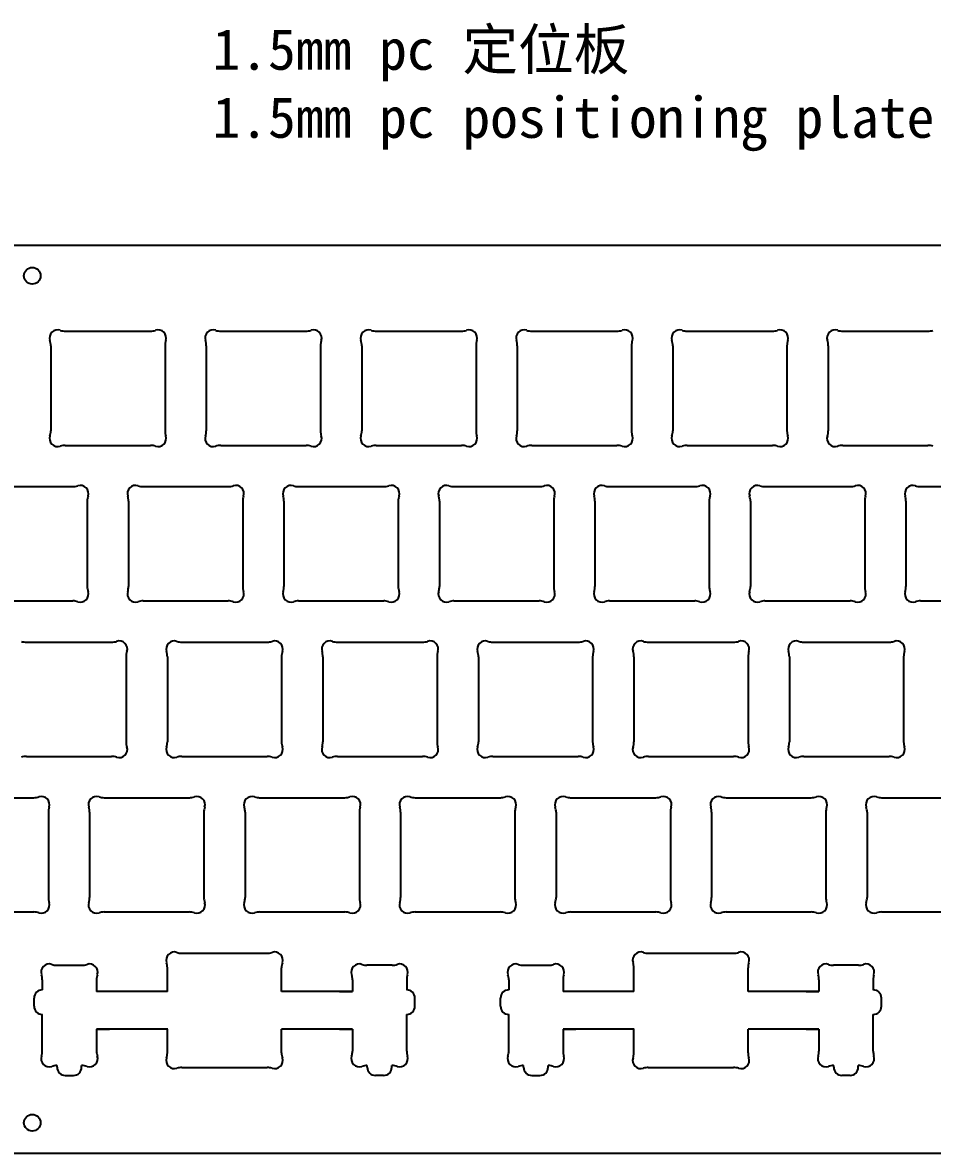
# Model space of a CAD drawing. Header units: millimetres. Extents: x 460 to 1812, y -353 to 416.
# Drawn here: x 981 to 1092.5, y -156.3 to -17.8 of the extents above; entities that cross this region are included whole.
import ezdxf

# ---------------------------------------------------------------- set-up
doc = ezdxf.new("R2010")
doc.units = ezdxf.units.MM
doc.header["$MEASUREMENT"] = 0
doc.styles.get("Standard").update_dxf_attribs({"font": 'txt.shx', "height": 13})

# ---------------------------------------------------------------- blocks, each defined once
blk = doc.blocks.new('A$Cea5d5d18')
at = {"linetype": 'Continuous'}
blk.add_circle((0, 0), 1.02, dxfattribs=at)

msp = doc.modelspace()

# ---------------------------------------------------------------- linework, layer by layer
at = {"color": 0}
for p, q in [((905.76, -45.06), (1220.08, -45.06)), ((998.77, -136.49), (990.1, -136.49)), ((991.67, -136.49), (990.15, -136.49)), ((1021.45, -136.49), (1012.77, -136.49)), ((1021.4, -136.49), (1019.87, -136.49)), ((1055.92, -136.49), (1047.25, -136.49)), ((1048.82, -136.49), (1047.3, -136.49)), ((1078.6, -136.49), (1069.92, -136.49)), ((1078.55, -136.49), (1077.02, -136.49)), ((990.15, -141.09), (991.67, -141.09)), ((998.82, -141.09), (990.15, -141.09)), ((1021.45, -141.09), (1012.77, -141.09)), ((1019.87, -141.09), (1021.4, -141.09)), ((1047.3, -141.09), (1048.82, -141.09)), ((1055.97, -141.09), (1047.3, -141.09)), ((1078.6, -141.09), (1069.92, -141.09)), ((1077.02, -141.09), (1078.55, -141.09)), ((1220.08, -156.31), (905.76, -156.31))]:
    msp.add_line(p, q, dxfattribs=at)
for p, q in [((986.27, -55.59), (996.71, -55.59)), ((986.27, -55.59), (996.71, -55.59)), ((1005.32, -55.59), (1015.76, -55.59)), ((1005.32, -55.59), (1015.76, -55.59)), ((1024.37, -55.59), (1034.81, -55.59)), ((1024.37, -55.59), (1034.81, -55.59)), ((1043.42, -55.59), (1053.86, -55.59)), ((1043.42, -55.59), (1053.86, -55.59)), ((1062.47, -55.59), (1072.91, -55.59)), ((1062.47, -55.59), (1072.91, -55.59)), ((1081.52, -55.59), (1091.96, -55.59)), ((1081.52, -55.59), (1091.96, -55.59)), ((984.49, -57.37), (984.49, -67.81)), ((984.49, -57.37), (984.49, -67.81)), ((998.49, -57.37), (998.49, -67.81)), ((998.49, -57.37), (998.49, -67.81)), ((1003.54, -57.37), (1003.54, -67.81)), ((1003.54, -57.37), (1003.54, -67.81)), ((1017.54, -57.37), (1017.54, -67.81)), ((1017.54, -57.37), (1017.54, -67.81)), ((1022.59, -57.37), (1022.59, -67.81)), ((1022.59, -57.37), (1022.59, -67.81)), ((1036.59, -57.37), (1036.59, -67.81)), ((1036.59, -57.37), (1036.59, -67.81)), ((1041.64, -57.37), (1041.64, -67.81)), ((1041.64, -57.37), (1041.64, -67.81)), ((1055.64, -57.37), (1055.64, -67.81)), ((1055.64, -57.37), (1055.64, -67.81)), ((1060.69, -57.37), (1060.69, -67.81)), ((1060.69, -57.37), (1060.69, -67.81)), ((1074.69, -57.37), (1074.69, -67.81)), ((1074.69, -57.37), (1074.69, -67.81)), ((1079.74, -57.37), (1079.74, -67.81)), ((1079.74, -57.37), (1079.74, -67.81)), ((986.27, -69.59), (996.71, -69.59)), ((986.27, -69.59), (996.71, -69.59)), ((1005.32, -69.59), (1015.76, -69.59)), ((1005.32, -69.59), (1015.76, -69.59)), ((1024.37, -69.59), (1034.81, -69.59)), ((1024.37, -69.59), (1034.81, -69.59)), ((1043.42, -69.59), (1053.86, -69.59)), ((1043.42, -69.59), (1053.86, -69.59)), ((1062.47, -69.59), (1072.91, -69.59)), ((1062.47, -69.59), (1072.91, -69.59)), ((1081.52, -69.59), (1091.96, -69.59)), ((1081.52, -69.59), (1091.96, -69.59)), ((976.74, -74.64), (987.18, -74.64)), ((976.74, -74.64), (987.18, -74.64)), ((995.79, -74.64), (1006.23, -74.64)), ((995.79, -74.64), (1006.23, -74.64)), ((1014.84, -74.64), (1025.28, -74.64)), ((1014.84, -74.64), (1025.28, -74.64)), ((1033.89, -74.64), (1044.33, -74.64)), ((1033.89, -74.64), (1044.33, -74.64)), ((1052.94, -74.64), (1063.38, -74.64)), ((1052.94, -74.64), (1063.38, -74.64)), ((1071.99, -74.64), (1082.44, -74.64)), ((1071.99, -74.64), (1082.44, -74.64)), ((1091.04, -74.64), (1101.49, -74.64)), ((1091.04, -74.64), (1101.49, -74.64)), ((988.96, -76.42), (988.96, -86.86)), ((988.96, -76.42), (988.96, -86.86)), ((994.01, -76.42), (994.01, -86.86)), ((994.01, -76.42), (994.01, -86.86)), ((1008.01, -76.42), (1008.01, -86.86)), ((1008.01, -76.42), (1008.01, -86.86)), ((1013.06, -76.42), (1013.06, -86.86)), ((1013.06, -76.42), (1013.06, -86.86)), ((1027.06, -76.42), (1027.06, -86.86)), ((1027.06, -76.42), (1027.06, -86.86)), ((1032.11, -76.42), (1032.11, -86.86)), ((1032.11, -76.42), (1032.11, -86.86)), ((1046.11, -76.42), (1046.11, -86.86)), ((1046.11, -76.42), (1046.11, -86.86)), ((1051.16, -76.42), (1051.16, -86.86)), ((1051.16, -76.42), (1051.16, -86.86)), ((1065.16, -76.42), (1065.16, -86.86)), ((1065.16, -76.42), (1065.16, -86.86)), ((1070.21, -76.42), (1070.21, -86.86)), ((1070.21, -76.42), (1070.21, -86.86)), ((1084.21, -76.42), (1084.21, -86.86)), ((1084.21, -76.42), (1084.21, -86.86)), ((1089.27, -76.42), (1089.27, -86.86)), ((1089.27, -76.42), (1089.27, -86.86)), ((976.74, -88.64), (987.18, -88.64)), ((976.74, -88.64), (987.18, -88.64)), ((995.79, -88.64), (1006.23, -88.64)), ((995.79, -88.64), (1006.23, -88.64)), ((1014.84, -88.64), (1025.28, -88.64)), ((1014.84, -88.64), (1025.28, -88.64)), ((1033.89, -88.64), (1044.33, -88.64)), ((1033.89, -88.64), (1044.33, -88.64)), ((1052.94, -88.64), (1063.38, -88.64)), ((1052.94, -88.64), (1063.38, -88.64)), ((1071.99, -88.64), (1082.44, -88.64)), ((1071.99, -88.64), (1082.44, -88.64)), ((1091.04, -88.64), (1101.49, -88.64)), ((1091.04, -88.64), (1101.49, -88.64)), ((981.5, -93.69), (991.94, -93.69)), ((981.5, -93.69), (991.94, -93.69)), ((1000.55, -93.69), (1010.99, -93.69)), ((1000.55, -93.69), (1010.99, -93.69)), ((1019.6, -93.69), (1030.05, -93.69)), ((1019.6, -93.69), (1030.05, -93.69)), ((1038.66, -93.69), (1049.1, -93.69)), ((1038.66, -93.69), (1049.1, -93.69)), ((1057.71, -93.69), (1068.15, -93.69)), ((1057.71, -93.69), (1068.15, -93.69)), ((1076.76, -93.69), (1087.2, -93.69)), ((1076.76, -93.69), (1087.2, -93.69)), ((993.72, -95.47), (993.72, -105.91)), ((993.72, -95.47), (993.72, -105.91)), ((998.77, -95.47), (998.77, -105.91)), ((998.77, -95.47), (998.77, -105.91)), ((1012.77, -95.47), (1012.77, -105.91)), ((1012.77, -95.47), (1012.77, -105.91)), ((1017.82, -95.47), (1017.82, -105.91)), ((1017.82, -95.47), (1017.82, -105.91)), ((1031.82, -95.47), (1031.82, -105.91)), ((1031.82, -95.47), (1031.82, -105.91)), ((1036.88, -95.47), (1036.88, -105.91)), ((1036.88, -95.47), (1036.88, -105.91)), ((1050.88, -95.47), (1050.88, -105.91)), ((1050.88, -95.47), (1050.88, -105.91)), ((1055.93, -95.47), (1055.93, -105.91)), ((1055.93, -95.47), (1055.93, -105.91)), ((1069.93, -95.47), (1069.93, -105.91)), ((1069.93, -95.47), (1069.93, -105.91)), ((1074.98, -95.47), (1074.98, -105.91)), ((1074.98, -95.47), (1074.98, -105.91)), ((1088.98, -95.47), (1088.98, -105.91)), ((1088.98, -95.47), (1088.98, -105.91)), ((981.5, -107.69), (991.94, -107.69)), ((981.5, -107.69), (991.94, -107.69)), ((1000.55, -107.69), (1010.99, -107.69)), ((1000.55, -107.69), (1010.99, -107.69)), ((1019.6, -107.69), (1030.05, -107.69)), ((1019.6, -107.69), (1030.05, -107.69)), ((1038.66, -107.69), (1049.1, -107.69)), ((1038.66, -107.69), (1049.1, -107.69)), ((1057.71, -107.69), (1068.15, -107.69)), ((1057.71, -107.69), (1068.15, -107.69)), ((1076.76, -107.69), (1087.2, -107.69)), ((1076.76, -107.69), (1087.2, -107.69)), ((971.98, -112.74), (982.42, -112.74)), ((971.98, -112.74), (982.42, -112.74)), ((991.03, -112.74), (1001.47, -112.74)), ((991.03, -112.74), (1001.47, -112.74)), ((1010.08, -112.74), (1020.52, -112.74)), ((1010.08, -112.74), (1020.52, -112.74)), ((1029.13, -112.74), (1039.57, -112.74)), ((1029.13, -112.74), (1039.57, -112.74)), ((1048.18, -112.74), (1058.62, -112.74)), ((1048.18, -112.74), (1058.62, -112.74)), ((1067.23, -112.74), (1077.67, -112.74)), ((1067.23, -112.74), (1077.67, -112.74)), ((1086.28, -112.74), (1096.72, -112.74)), ((1086.28, -112.74), (1096.72, -112.74)), ((984.2, -114.52), (984.2, -124.96)), ((984.2, -114.52), (984.2, -124.96)), ((989.25, -114.52), (989.25, -124.96)), ((989.25, -114.52), (989.25, -124.96)), ((1003.25, -114.52), (1003.25, -124.96)), ((1003.25, -114.52), (1003.25, -124.96)), ((1008.3, -114.52), (1008.3, -124.96)), ((1008.3, -114.52), (1008.3, -124.96)), ((1022.3, -114.52), (1022.3, -124.96)), ((1022.3, -114.52), (1022.3, -124.96)), ((1027.35, -114.52), (1027.35, -124.96)), ((1027.35, -114.52), (1027.35, -124.96)), ((1041.35, -114.52), (1041.35, -124.96)), ((1041.35, -114.52), (1041.35, -124.96)), ((1046.4, -114.52), (1046.4, -124.96)), ((1046.4, -114.52), (1046.4, -124.96)), ((1060.4, -114.52), (1060.4, -124.96)), ((1060.4, -114.52), (1060.4, -124.96)), ((1065.45, -114.52), (1065.45, -124.96)), ((1065.45, -114.52), (1065.45, -124.96)), ((1079.45, -114.52), (1079.45, -124.96)), ((1079.45, -114.52), (1079.45, -124.96)), ((1084.5, -114.52), (1084.5, -124.96)), ((1084.5, -114.52), (1084.5, -124.96)), ((971.98, -126.74), (982.42, -126.74)), ((971.98, -126.74), (982.42, -126.74)), ((991.03, -126.74), (1001.47, -126.74)), ((991.03, -126.74), (1001.47, -126.74)), ((1010.08, -126.74), (1020.52, -126.74)), ((1010.08, -126.74), (1020.52, -126.74)), ((1029.13, -126.74), (1039.57, -126.74)), ((1029.13, -126.74), (1039.57, -126.74)), ((1048.18, -126.74), (1058.62, -126.74)), ((1048.18, -126.74), (1058.62, -126.74)), ((1067.23, -126.74), (1077.67, -126.74)), ((1067.23, -126.74), (1077.67, -126.74)), ((1086.28, -126.74), (1096.72, -126.74)), ((1086.28, -126.74), (1096.72, -126.74)), ((1000.55, -131.79), (1010.99, -131.79)), ((1057.7, -131.79), (1068.14, -131.79)), ((985.23, -133.26), (988.32, -133.26)), ((998.77, -136.49), (998.77, -133.57)), ((1012.77, -136.49), (1012.77, -133.57)), ((1026.32, -133.26), (1023.23, -133.26)), ((1042.38, -133.26), (1045.47, -133.26)), ((1055.92, -136.49), (1055.92, -133.57)), ((1069.92, -136.49), (1069.92, -133.57)), ((1083.47, -133.26), (1080.38, -133.26)), ((983.45, -135.04), (983.45, -136.29)), ((990.1, -135.04), (990.1, -136.49)), ((1021.45, -135.04), (1021.45, -136.49)), ((1028.1, -135.04), (1028.1, -136.29)), ((1040.6, -135.04), (1040.6, -136.29)), ((1047.25, -135.04), (1047.25, -136.49)), ((1078.6, -135.04), (1078.6, -136.49)), ((1085.25, -135.04), (1085.25, -136.29)), ((991.67, -136.49), (990.1, -136.49)), ((1019.87, -136.49), (1021.45, -136.49)), ((1048.82, -136.49), (1047.25, -136.49)), ((1077.02, -136.49), (1078.6, -136.49)), ((982.45, -138.29), (982.45, -137.29)), ((1029.1, -138.29), (1029.1, -137.29)), ((1039.6, -138.29), (1039.6, -137.29)), ((1086.25, -138.29), (1086.25, -137.29)), ((983.45, -143.78), (983.45, -139.29)), ((1028.1, -143.78), (1028.1, -139.29)), ((1040.6, -143.78), (1040.6, -139.29)), ((1085.25, -143.78), (1085.25, -139.29)), ((991.67, -141.09), (990.1, -141.09)), ((990.1, -141.09), (990.1, -143.78)), ((998.77, -144.01), (998.77, -141.09)), ((1012.77, -144.01), (1012.77, -141.09)), ((1019.87, -141.09), (1021.45, -141.09)), ((1021.45, -141.09), (1021.45, -143.78)), ((1048.82, -141.09), (1047.25, -141.09)), ((1047.25, -141.09), (1047.25, -143.78)), ((1055.92, -144.01), (1055.92, -141.09)), ((1069.92, -144.01), (1069.92, -141.09)), ((1077.02, -141.09), (1078.6, -141.09)), ((1078.6, -141.09), (1078.6, -143.78)), ((985.23, -145.56), (985.27, -145.56)), ((985.27, -145.76), (985.27, -145.56)), ((986.27, -146.76), (987.27, -146.76)), ((988.27, -145.76), (988.27, -145.56)), ((988.32, -145.56), (988.27, -145.56)), ((1000.55, -145.79), (1010.99, -145.79)), ((1023.23, -145.56), (1023.27, -145.56)), ((1023.27, -145.76), (1023.27, -145.56)), ((1025.27, -146.76), (1024.27, -146.76)), ((1026.27, -145.76), (1026.27, -145.56)), ((1026.32, -145.56), (1026.27, -145.56)), ((1042.38, -145.56), (1042.42, -145.56)), ((1042.42, -145.76), (1042.42, -145.56)), ((1043.42, -146.76), (1044.42, -146.76)), ((1045.42, -145.76), (1045.42, -145.56)), ((1045.47, -145.56), (1045.42, -145.56)), ((1057.7, -145.79), (1068.14, -145.79)), ((1080.38, -145.56), (1080.42, -145.56)), ((1080.42, -145.76), (1080.42, -145.56)), ((1082.42, -146.76), (1081.42, -146.76)), ((1083.42, -145.76), (1083.42, -145.56)), ((1083.47, -145.56), (1083.42, -145.56))]:
    msp.add_line(p, q)
for centre, radius, start, end in [((985.34, -56.44), 1, 72.0237, 197.9763), ((985.34, -56.44), 1, 72.0237, 197.9763), ((982.49, -57.37), 2, 0, 17.9763), ((982.49, -57.37), 2, 0, 17.9763), ((986.27, -53.59), 2, 252.0237, 270), ((986.27, -53.59), 2, 252.0237, 270), ((996.71, -53.59), 2, 270, 287.9763), ((996.71, -53.59), 2, 270, 287.9763), ((997.63, -56.44), 1, 342.0237, 107.9763), ((997.63, -56.44), 1, 342.0237, 107.9763), ((1000.49, -57.37), 2, 162.0237, 180), ((1000.49, -57.37), 2, 162.0237, 180), ((1004.39, -56.44), 1, 72.0237, 197.9763), ((1004.39, -56.44), 1, 72.0237, 197.9763), ((1001.54, -57.37), 2, 0, 17.9763), ((1001.54, -57.37), 2, 0, 17.9763), ((1005.32, -53.59), 2, 252.0237, 270), ((1005.32, -53.59), 2, 252.0237, 270), ((1015.76, -53.59), 2, 270, 287.9763), ((1015.76, -53.59), 2, 270, 287.9763), ((1016.68, -56.44), 1, 342.0237, 107.9763), ((1016.68, -56.44), 1, 342.0237, 107.9763), ((1019.54, -57.37), 2, 162.0237, 180), ((1019.54, -57.37), 2, 162.0237, 180), ((1023.44, -56.44), 1, 72.0237, 197.9763), ((1023.44, -56.44), 1, 72.0237, 197.9763), ((1020.59, -57.37), 2, 0, 17.9763), ((1020.59, -57.37), 2, 0, 17.9763), ((1024.37, -53.59), 2, 252.0237, 270), ((1024.37, -53.59), 2, 252.0237, 270), ((1034.81, -53.59), 2, 270, 287.9763), ((1034.81, -53.59), 2, 270, 287.9763), ((1035.73, -56.44), 1, 342.0237, 107.9763), ((1035.73, -56.44), 1, 342.0237, 107.9763), ((1038.59, -57.37), 2, 162.0237, 180), ((1038.59, -57.37), 2, 162.0237, 180), ((1042.49, -56.44), 1, 72.0237, 197.9763), ((1042.49, -56.44), 1, 72.0237, 197.9763), ((1039.64, -57.37), 2, 0, 17.9763), ((1039.64, -57.37), 2, 0, 17.9763), ((1043.42, -53.59), 2, 252.0237, 270), ((1043.42, -53.59), 2, 252.0237, 270), ((1053.86, -53.59), 2, 270, 287.9763), ((1053.86, -53.59), 2, 270, 287.9763), ((1054.79, -56.44), 1, 342.0237, 107.9763), ((1054.79, -56.44), 1, 342.0237, 107.9763), ((1057.64, -57.37), 2, 162.0237, 180), ((1057.64, -57.37), 2, 162.0237, 180), ((1061.54, -56.44), 1, 72.0237, 197.9763), ((1061.54, -56.44), 1, 72.0237, 197.9763), ((1058.69, -57.37), 2, 0, 17.9763), ((1058.69, -57.37), 2, 0, 17.9763), ((1062.47, -53.59), 2, 252.0237, 270), ((1062.47, -53.59), 2, 252.0237, 270), ((1072.91, -53.59), 2, 270, 287.9763), ((1072.91, -53.59), 2, 270, 287.9763), ((1073.84, -56.44), 1, 342.0237, 107.9763), ((1073.84, -56.44), 1, 342.0237, 107.9763), ((1076.69, -57.37), 2, 162.0237, 180), ((1076.69, -57.37), 2, 162.0237, 180), ((1080.59, -56.44), 1, 72.0237, 197.9763), ((1080.59, -56.44), 1, 72.0237, 197.9763), ((1077.74, -57.37), 2, 0, 17.9763), ((1077.74, -57.37), 2, 0, 17.9763), ((1081.52, -53.59), 2, 252.0237, 270), ((1081.52, -53.59), 2, 252.0237, 270), ((1091.96, -53.59), 2, 270, 287.9763), ((1091.96, -53.59), 2, 270, 287.9763), ((982.49, -67.81), 2, 342.0237, 0), ((982.49, -67.81), 2, 342.0237, 0), ((1000.49, -67.81), 2, 180, 197.9763), ((1000.49, -67.81), 2, 180, 197.9763), ((1001.54, -67.81), 2, 342.0237, 0), ((1001.54, -67.81), 2, 342.0237, 0), ((1019.54, -67.81), 2, 180, 197.9763), ((1019.54, -67.81), 2, 180, 197.9763), ((1020.59, -67.81), 2, 342.0237, 0), ((1020.59, -67.81), 2, 342.0237, 0), ((1038.59, -67.81), 2, 180, 197.9763), ((1038.59, -67.81), 2, 180, 197.9763), ((1039.64, -67.81), 2, 342.0237, 0), ((1039.64, -67.81), 2, 342.0237, 0), ((1057.64, -67.81), 2, 180, 197.9763), ((1057.64, -67.81), 2, 180, 197.9763), ((1058.69, -67.81), 2, 342.0237, 0), ((1058.69, -67.81), 2, 342.0237, 0), ((1076.69, -67.81), 2, 180, 197.9763), ((1076.69, -67.81), 2, 180, 197.9763), ((1077.74, -67.81), 2, 342.0237, 0), ((1077.74, -67.81), 2, 342.0237, 0), ((985.34, -68.73), 1, 162.0237, 287.9763), ((985.34, -68.73), 1, 162.0237, 287.9763), ((997.63, -68.73), 1, 252.0237, 17.9763), ((997.63, -68.73), 1, 252.0237, 17.9763), ((1004.39, -68.73), 1, 162.0237, 287.9763), ((1004.39, -68.73), 1, 162.0237, 287.9763), ((1016.68, -68.73), 1, 252.0237, 17.9763), ((1016.68, -68.73), 1, 252.0237, 17.9763), ((1023.44, -68.73), 1, 162.0237, 287.9763), ((1023.44, -68.73), 1, 162.0237, 287.9763), ((1035.73, -68.73), 1, 252.0237, 17.9763), ((1035.73, -68.73), 1, 252.0237, 17.9763), ((1042.49, -68.73), 1, 162.0237, 287.9763), ((1042.49, -68.73), 1, 162.0237, 287.9763), ((1054.79, -68.73), 1, 252.0237, 17.9763), ((1054.79, -68.73), 1, 252.0237, 17.9763), ((1061.54, -68.73), 1, 162.0237, 287.9763), ((1061.54, -68.73), 1, 162.0237, 287.9763), ((1073.84, -68.73), 1, 252.0237, 17.9763), ((1073.84, -68.73), 1, 252.0237, 17.9763), ((1080.59, -68.73), 1, 162.0237, 287.9763), ((1080.59, -68.73), 1, 162.0237, 287.9763), ((986.27, -71.59), 2, 90, 107.9763), ((986.27, -71.59), 2, 90, 107.9763), ((996.71, -71.59), 2, 72.0237, 90), ((996.71, -71.59), 2, 72.0237, 90), ((1005.32, -71.59), 2, 90, 107.9763), ((1005.32, -71.59), 2, 90, 107.9763), ((1015.76, -71.59), 2, 72.0237, 90), ((1015.76, -71.59), 2, 72.0237, 90), ((1024.37, -71.59), 2, 90, 107.9763), ((1024.37, -71.59), 2, 90, 107.9763), ((1034.81, -71.59), 2, 72.0237, 90), ((1034.81, -71.59), 2, 72.0237, 90), ((1043.42, -71.59), 2, 90, 107.9763), ((1043.42, -71.59), 2, 90, 107.9763), ((1053.86, -71.59), 2, 72.0237, 90), ((1053.86, -71.59), 2, 72.0237, 90), ((1062.47, -71.59), 2, 90, 107.9763), ((1062.47, -71.59), 2, 90, 107.9763), ((1072.91, -71.59), 2, 72.0237, 90), ((1072.91, -71.59), 2, 72.0237, 90), ((1081.52, -71.59), 2, 90, 107.9763), ((1081.52, -71.59), 2, 90, 107.9763), ((1091.96, -71.59), 2, 72.0237, 90), ((1091.96, -71.59), 2, 72.0237, 90), ((987.18, -72.64), 2, 270, 287.9763), ((987.18, -72.64), 2, 270, 287.9763), ((988.11, -75.49), 1, 342.0237, 107.9763), ((988.11, -75.49), 1, 342.0237, 107.9763), ((994.87, -75.49), 1, 72.0237, 197.9763), ((994.87, -75.49), 1, 72.0237, 197.9763), ((995.79, -72.64), 2, 252.0237, 270), ((995.79, -72.64), 2, 252.0237, 270), ((1006.23, -72.64), 2, 270, 287.9763), ((1006.23, -72.64), 2, 270, 287.9763), ((1007.16, -75.49), 1, 342.0237, 107.9763), ((1007.16, -75.49), 1, 342.0237, 107.9763), ((1013.92, -75.49), 1, 72.0237, 197.9763), ((1013.92, -75.49), 1, 72.0237, 197.9763), ((1014.84, -72.64), 2, 252.0237, 270), ((1014.84, -72.64), 2, 252.0237, 270), ((1025.28, -72.64), 2, 270, 287.9763), ((1025.28, -72.64), 2, 270, 287.9763), ((1026.21, -75.49), 1, 342.0237, 107.9763), ((1026.21, -75.49), 1, 342.0237, 107.9763), ((1032.97, -75.49), 1, 72.0237, 197.9763), ((1032.97, -75.49), 1, 72.0237, 197.9763), ((1033.89, -72.64), 2, 252.0237, 270), ((1033.89, -72.64), 2, 252.0237, 270), ((1044.33, -72.64), 2, 270, 287.9763), ((1044.33, -72.64), 2, 270, 287.9763), ((1045.26, -75.49), 1, 342.0237, 107.9763), ((1045.26, -75.49), 1, 342.0237, 107.9763), ((1052.02, -75.49), 1, 72.0237, 197.9763), ((1052.02, -75.49), 1, 72.0237, 197.9763), ((1052.94, -72.64), 2, 252.0237, 270), ((1052.94, -72.64), 2, 252.0237, 270), ((1063.38, -72.64), 2, 270, 287.9763), ((1063.38, -72.64), 2, 270, 287.9763), ((1064.31, -75.49), 1, 342.0237, 107.9763), ((1064.31, -75.49), 1, 342.0237, 107.9763), ((1071.07, -75.49), 1, 72.0237, 197.9763), ((1071.07, -75.49), 1, 72.0237, 197.9763), ((1071.99, -72.64), 2, 252.0237, 270), ((1071.99, -72.64), 2, 252.0237, 270), ((1082.44, -72.64), 2, 270, 287.9763), ((1082.44, -72.64), 2, 270, 287.9763), ((1083.36, -75.49), 1, 342.0237, 107.9763), ((1083.36, -75.49), 1, 342.0237, 107.9763), ((1090.12, -75.49), 1, 72.0237, 197.9763), ((1090.12, -75.49), 1, 72.0237, 197.9763), ((1091.04, -72.64), 2, 252.0237, 270), ((1091.04, -72.64), 2, 252.0237, 270), ((990.96, -76.42), 2, 162.0237, 180), ((990.96, -76.42), 2, 162.0237, 180), ((992.01, -76.42), 2, 0, 17.9763), ((992.01, -76.42), 2, 0, 17.9763), ((1010.01, -76.42), 2, 162.0237, 180), ((1010.01, -76.42), 2, 162.0237, 180), ((1011.06, -76.42), 2, 0, 17.9763), ((1011.06, -76.42), 2, 0, 17.9763), ((1029.06, -76.42), 2, 162.0237, 180), ((1029.06, -76.42), 2, 162.0237, 180), ((1030.11, -76.42), 2, 0, 17.9763), ((1030.11, -76.42), 2, 0, 17.9763), ((1048.11, -76.42), 2, 162.0237, 180), ((1048.11, -76.42), 2, 162.0237, 180), ((1049.16, -76.42), 2, 0, 17.9763), ((1049.16, -76.42), 2, 0, 17.9763), ((1067.16, -76.42), 2, 162.0237, 180), ((1067.16, -76.42), 2, 162.0237, 180), ((1068.21, -76.42), 2, 0, 17.9763), ((1068.21, -76.42), 2, 0, 17.9763), ((1086.21, -76.42), 2, 162.0237, 180), ((1086.21, -76.42), 2, 162.0237, 180), ((1087.27, -76.42), 2, 0, 17.9763), ((1087.27, -76.42), 2, 0, 17.9763), ((990.96, -86.86), 2, 180, 197.9763), ((990.96, -86.86), 2, 180, 197.9763), ((992.01, -86.86), 2, 342.0237, 0), ((992.01, -86.86), 2, 342.0237, 0), ((1010.01, -86.86), 2, 180, 197.9763), ((1010.01, -86.86), 2, 180, 197.9763), ((1011.06, -86.86), 2, 342.0237, 0), ((1011.06, -86.86), 2, 342.0237, 0), ((1029.06, -86.86), 2, 180, 197.9763), ((1029.06, -86.86), 2, 180, 197.9763), ((1030.11, -86.86), 2, 342.0237, 0), ((1030.11, -86.86), 2, 342.0237, 0), ((1048.11, -86.86), 2, 180, 197.9763), ((1048.11, -86.86), 2, 180, 197.9763), ((1049.16, -86.86), 2, 342.0237, 0), ((1049.16, -86.86), 2, 342.0237, 0), ((1067.16, -86.86), 2, 180, 197.9763), ((1067.16, -86.86), 2, 180, 197.9763), ((1068.21, -86.86), 2, 342.0237, 0), ((1068.21, -86.86), 2, 342.0237, 0), ((1086.21, -86.86), 2, 180, 197.9763), ((1086.21, -86.86), 2, 180, 197.9763), ((1087.27, -86.86), 2, 342.0237, 0), ((1087.27, -86.86), 2, 342.0237, 0), ((987.18, -90.64), 2, 72.0237, 90), ((987.18, -90.64), 2, 72.0237, 90), ((988.11, -87.78), 1, 252.0237, 17.9763), ((988.11, -87.78), 1, 252.0237, 17.9763), ((994.87, -87.78), 1, 162.0237, 287.9763), ((994.87, -87.78), 1, 162.0237, 287.9763), ((995.79, -90.64), 2, 90, 107.9763), ((995.79, -90.64), 2, 90, 107.9763), ((1006.23, -90.64), 2, 72.0237, 90), ((1006.23, -90.64), 2, 72.0237, 90), ((1007.16, -87.78), 1, 252.0237, 17.9763), ((1007.16, -87.78), 1, 252.0237, 17.9763), ((1013.92, -87.78), 1, 162.0237, 287.9763), ((1013.92, -87.78), 1, 162.0237, 287.9763), ((1014.84, -90.64), 2, 90, 107.9763), ((1014.84, -90.64), 2, 90, 107.9763), ((1025.28, -90.64), 2, 72.0237, 90), ((1025.28, -90.64), 2, 72.0237, 90), ((1026.21, -87.78), 1, 252.0237, 17.9763), ((1026.21, -87.78), 1, 252.0237, 17.9763), ((1032.97, -87.78), 1, 162.0237, 287.9763), ((1032.97, -87.78), 1, 162.0237, 287.9763), ((1033.89, -90.64), 2, 90, 107.9763), ((1033.89, -90.64), 2, 90, 107.9763), ((1044.33, -90.64), 2, 72.0237, 90), ((1044.33, -90.64), 2, 72.0237, 90), ((1045.26, -87.78), 1, 252.0237, 17.9763), ((1045.26, -87.78), 1, 252.0237, 17.9763), ((1052.02, -87.78), 1, 162.0237, 287.9763), ((1052.02, -87.78), 1, 162.0237, 287.9763), ((1052.94, -90.64), 2, 90, 107.9763), ((1052.94, -90.64), 2, 90, 107.9763), ((1063.38, -90.64), 2, 72.0237, 90), ((1063.38, -90.64), 2, 72.0237, 90), ((1064.31, -87.78), 1, 252.0237, 17.9763), ((1064.31, -87.78), 1, 252.0237, 17.9763), ((1071.07, -87.78), 1, 162.0237, 287.9763), ((1071.07, -87.78), 1, 162.0237, 287.9763), ((1071.99, -90.64), 2, 90, 107.9763), ((1071.99, -90.64), 2, 90, 107.9763), ((1082.44, -90.64), 2, 72.0237, 90), ((1082.44, -90.64), 2, 72.0237, 90), ((1083.36, -87.78), 1, 252.0237, 17.9763), ((1083.36, -87.78), 1, 252.0237, 17.9763), ((1090.12, -87.78), 1, 162.0237, 287.9763), ((1090.12, -87.78), 1, 162.0237, 287.9763), ((1091.04, -90.64), 2, 90, 107.9763), ((1091.04, -90.64), 2, 90, 107.9763), ((981.5, -91.69), 2, 252.0237, 270), ((981.5, -91.69), 2, 252.0237, 270), ((991.94, -91.69), 2, 270, 287.9763), ((991.94, -91.69), 2, 270, 287.9763), ((992.87, -94.54), 1, 342.0237, 107.9763), ((992.87, -94.54), 1, 342.0237, 107.9763), ((999.63, -94.54), 1, 72.0237, 197.9763), ((999.63, -94.54), 1, 72.0237, 197.9763), ((1000.55, -91.69), 2, 252.0237, 270), ((1000.55, -91.69), 2, 252.0237, 270), ((1010.99, -91.69), 2, 270, 287.9763), ((1010.99, -91.69), 2, 270, 287.9763), ((1011.92, -94.54), 1, 342.0237, 107.9763), ((1011.92, -94.54), 1, 342.0237, 107.9763), ((1018.68, -94.54), 1, 72.0237, 197.9763), ((1018.68, -94.54), 1, 72.0237, 197.9763), ((1019.6, -91.69), 2, 252.0237, 270), ((1019.6, -91.69), 2, 252.0237, 270), ((1030.05, -91.69), 2, 270, 287.9763), ((1030.05, -91.69), 2, 270, 287.9763), ((1030.97, -94.54), 1, 342.0237, 107.9763), ((1030.97, -94.54), 1, 342.0237, 107.9763), ((1037.73, -94.54), 1, 72.0237, 197.9763), ((1037.73, -94.54), 1, 72.0237, 197.9763), ((1038.66, -91.69), 2, 252.0237, 270), ((1038.66, -91.69), 2, 252.0237, 270), ((1049.1, -91.69), 2, 270, 287.9763), ((1049.1, -91.69), 2, 270, 287.9763), ((1050.02, -94.54), 1, 342.0237, 107.9763), ((1050.02, -94.54), 1, 342.0237, 107.9763), ((1056.78, -94.54), 1, 72.0237, 197.9763), ((1056.78, -94.54), 1, 72.0237, 197.9763), ((1057.71, -91.69), 2, 252.0237, 270), ((1057.71, -91.69), 2, 252.0237, 270), ((1068.15, -91.69), 2, 270, 287.9763), ((1068.15, -91.69), 2, 270, 287.9763), ((1069.07, -94.54), 1, 342.0237, 107.9763), ((1069.07, -94.54), 1, 342.0237, 107.9763), ((1075.83, -94.54), 1, 72.0237, 197.9763), ((1075.83, -94.54), 1, 72.0237, 197.9763), ((1076.76, -91.69), 2, 252.0237, 270), ((1076.76, -91.69), 2, 252.0237, 270), ((1087.2, -91.69), 2, 270, 287.9763), ((1087.2, -91.69), 2, 270, 287.9763), ((1088.12, -94.54), 1, 342.0237, 107.9763), ((1088.12, -94.54), 1, 342.0237, 107.9763), ((995.72, -95.47), 2, 162.0237, 180), ((995.72, -95.47), 2, 162.0237, 180), ((996.77, -95.47), 2, 0, 17.9763), ((996.77, -95.47), 2, 0, 17.9763), ((1014.77, -95.47), 2, 162.0237, 180), ((1014.77, -95.47), 2, 162.0237, 180), ((1015.82, -95.47), 2, 0, 17.9763), ((1015.82, -95.47), 2, 0, 17.9763), ((1033.82, -95.47), 2, 162.0237, 180), ((1033.82, -95.47), 2, 162.0237, 180), ((1034.88, -95.47), 2, 0, 17.9763), ((1034.88, -95.47), 2, 0, 17.9763), ((1052.88, -95.47), 2, 162.0237, 180), ((1052.88, -95.47), 2, 162.0237, 180), ((1053.93, -95.47), 2, 0, 17.9763), ((1053.93, -95.47), 2, 0, 17.9763), ((1071.93, -95.47), 2, 162.0237, 180), ((1071.93, -95.47), 2, 162.0237, 180), ((1072.98, -95.47), 2, 0, 17.9763), ((1072.98, -95.47), 2, 0, 17.9763), ((1090.98, -95.47), 2, 162.0237, 180), ((1090.98, -95.47), 2, 162.0237, 180), ((992.87, -106.83), 1, 252.0237, 17.9763), ((992.87, -106.83), 1, 252.0237, 17.9763), ((995.72, -105.91), 2, 180, 197.9763), ((995.72, -105.91), 2, 180, 197.9763), ((999.63, -106.83), 1, 162.0237, 287.9763), ((999.63, -106.83), 1, 162.0237, 287.9763), ((996.77, -105.91), 2, 342.0237, 0), ((996.77, -105.91), 2, 342.0237, 0), ((1011.92, -106.83), 1, 252.0237, 17.9763), ((1011.92, -106.83), 1, 252.0237, 17.9763), ((1014.77, -105.91), 2, 180, 197.9763), ((1014.77, -105.91), 2, 180, 197.9763), ((1018.68, -106.83), 1, 162.0237, 287.9763), ((1018.68, -106.83), 1, 162.0237, 287.9763), ((1015.82, -105.91), 2, 342.0237, 0), ((1015.82, -105.91), 2, 342.0237, 0), ((1030.97, -106.83), 1, 252.0237, 17.9763), ((1030.97, -106.83), 1, 252.0237, 17.9763), ((1033.82, -105.91), 2, 180, 197.9763), ((1033.82, -105.91), 2, 180, 197.9763), ((1037.73, -106.83), 1, 162.0237, 287.9763), ((1037.73, -106.83), 1, 162.0237, 287.9763), ((1034.88, -105.91), 2, 342.0237, 0), ((1034.88, -105.91), 2, 342.0237, 0), ((1050.02, -106.83), 1, 252.0237, 17.9763), ((1050.02, -106.83), 1, 252.0237, 17.9763), ((1052.88, -105.91), 2, 180, 197.9763), ((1052.88, -105.91), 2, 180, 197.9763), ((1056.78, -106.83), 1, 162.0237, 287.9763), ((1056.78, -106.83), 1, 162.0237, 287.9763), ((1053.93, -105.91), 2, 342.0237, 0), ((1053.93, -105.91), 2, 342.0237, 0), ((1069.07, -106.83), 1, 252.0237, 17.9763), ((1069.07, -106.83), 1, 252.0237, 17.9763), ((1071.93, -105.91), 2, 180, 197.9763), ((1071.93, -105.91), 2, 180, 197.9763), ((1075.83, -106.83), 1, 162.0237, 287.9763), ((1075.83, -106.83), 1, 162.0237, 287.9763), ((1072.98, -105.91), 2, 342.0237, 0), ((1072.98, -105.91), 2, 342.0237, 0), ((1088.12, -106.83), 1, 252.0237, 17.9763), ((1088.12, -106.83), 1, 252.0237, 17.9763), ((1090.98, -105.91), 2, 180, 197.9763), ((1090.98, -105.91), 2, 180, 197.9763), ((981.5, -109.69), 2, 90, 107.9763), ((981.5, -109.69), 2, 90, 107.9763), ((991.94, -109.69), 2, 72.0237, 90), ((991.94, -109.69), 2, 72.0237, 90), ((1000.55, -109.69), 2, 90, 107.9763), ((1000.55, -109.69), 2, 90, 107.9763), ((1010.99, -109.69), 2, 72.0237, 90), ((1010.99, -109.69), 2, 72.0237, 90), ((1019.6, -109.69), 2, 90, 107.9763), ((1019.6, -109.69), 2, 90, 107.9763), ((1030.05, -109.69), 2, 72.0237, 90), ((1030.05, -109.69), 2, 72.0237, 90), ((1038.66, -109.69), 2, 90, 107.9763), ((1038.66, -109.69), 2, 90, 107.9763), ((1049.1, -109.69), 2, 72.0237, 90), ((1049.1, -109.69), 2, 72.0237, 90), ((1057.71, -109.69), 2, 90, 107.9763), ((1057.71, -109.69), 2, 90, 107.9763), ((1068.15, -109.69), 2, 72.0237, 90), ((1068.15, -109.69), 2, 72.0237, 90), ((1076.76, -109.69), 2, 90, 107.9763), ((1076.76, -109.69), 2, 90, 107.9763), ((1087.2, -109.69), 2, 72.0237, 90), ((1087.2, -109.69), 2, 72.0237, 90), ((982.42, -110.74), 2, 270, 287.9763), ((982.42, -110.74), 2, 270, 287.9763), ((983.34, -113.59), 1, 342.0237, 107.9763), ((983.34, -113.59), 1, 342.0237, 107.9763), ((990.1, -113.59), 1, 72.0237, 197.9763), ((990.1, -113.59), 1, 72.0237, 197.9763), ((991.03, -110.74), 2, 252.0237, 270), ((991.03, -110.74), 2, 252.0237, 270), ((1001.47, -110.74), 2, 270, 287.9763), ((1001.47, -110.74), 2, 270, 287.9763), ((1002.39, -113.59), 1, 342.0237, 107.9763), ((1002.39, -113.59), 1, 342.0237, 107.9763), ((1009.15, -113.59), 1, 72.0237, 197.9763), ((1009.15, -113.59), 1, 72.0237, 197.9763), ((1010.08, -110.74), 2, 252.0237, 270), ((1010.08, -110.74), 2, 252.0237, 270), ((1020.52, -110.74), 2, 270, 287.9763), ((1020.52, -110.74), 2, 270, 287.9763), ((1021.45, -113.59), 1, 342.0237, 107.9763), ((1021.45, -113.59), 1, 342.0237, 107.9763), ((1028.2, -113.59), 1, 72.0237, 197.9763), ((1028.2, -113.59), 1, 72.0237, 197.9763), ((1029.13, -110.74), 2, 252.0237, 270), ((1029.13, -110.74), 2, 252.0237, 270), ((1039.57, -110.74), 2, 270, 287.9763), ((1039.57, -110.74), 2, 270, 287.9763), ((1040.5, -113.59), 1, 342.0237, 107.9763), ((1040.5, -113.59), 1, 342.0237, 107.9763), ((1047.25, -113.59), 1, 72.0237, 197.9763), ((1047.25, -113.59), 1, 72.0237, 197.9763), ((1048.18, -110.74), 2, 252.0237, 270), ((1048.18, -110.74), 2, 252.0237, 270), ((1058.62, -110.74), 2, 270, 287.9763), ((1058.62, -110.74), 2, 270, 287.9763), ((1059.55, -113.59), 1, 342.0237, 107.9763), ((1059.55, -113.59), 1, 342.0237, 107.9763), ((1066.3, -113.59), 1, 72.0237, 197.9763), ((1066.3, -113.59), 1, 72.0237, 197.9763), ((1067.23, -110.74), 2, 252.0237, 270), ((1067.23, -110.74), 2, 252.0237, 270), ((1077.67, -110.74), 2, 270, 287.9763), ((1077.67, -110.74), 2, 270, 287.9763), ((1078.6, -113.59), 1, 342.0237, 107.9763), ((1078.6, -113.59), 1, 342.0237, 107.9763), ((1085.36, -113.59), 1, 72.0237, 197.9763), ((1085.36, -113.59), 1, 72.0237, 197.9763), ((1086.28, -110.74), 2, 252.0237, 270), ((1086.28, -110.74), 2, 252.0237, 270), ((986.2, -114.52), 2, 162.0237, 180), ((986.2, -114.52), 2, 162.0237, 180), ((987.25, -114.52), 2, 0, 17.9763), ((987.25, -114.52), 2, 0, 17.9763), ((1005.25, -114.52), 2, 162.0237, 180), ((1005.25, -114.52), 2, 162.0237, 180), ((1006.3, -114.52), 2, 0, 17.9763), ((1006.3, -114.52), 2, 0, 17.9763), ((1024.3, -114.52), 2, 162.0237, 180), ((1024.3, -114.52), 2, 162.0237, 180), ((1025.35, -114.52), 2, 0, 17.9763), ((1025.35, -114.52), 2, 0, 17.9763), ((1043.35, -114.52), 2, 162.0237, 180), ((1043.35, -114.52), 2, 162.0237, 180), ((1044.4, -114.52), 2, 0, 17.9763), ((1044.4, -114.52), 2, 0, 17.9763), ((1062.4, -114.52), 2, 162.0237, 180), ((1062.4, -114.52), 2, 162.0237, 180), ((1063.45, -114.52), 2, 0, 17.9763), ((1063.45, -114.52), 2, 0, 17.9763), ((1081.45, -114.52), 2, 162.0237, 180), ((1081.45, -114.52), 2, 162.0237, 180), ((1082.5, -114.52), 2, 0, 17.9763), ((1082.5, -114.52), 2, 0, 17.9763), ((983.34, -125.88), 1, 252.0237, 17.9763), ((983.34, -125.88), 1, 252.0237, 17.9763), ((986.2, -124.96), 2, 180, 197.9763), ((986.2, -124.96), 2, 180, 197.9763), ((990.1, -125.88), 1, 162.0237, 287.9763), ((990.1, -125.88), 1, 162.0237, 287.9763), ((987.25, -124.96), 2, 342.0237, 0), ((987.25, -124.96), 2, 342.0237, 0), ((1002.39, -125.88), 1, 252.0237, 17.9763), ((1002.39, -125.88), 1, 252.0237, 17.9763), ((1005.25, -124.96), 2, 180, 197.9763), ((1005.25, -124.96), 2, 180, 197.9763), ((1009.15, -125.88), 1, 162.0237, 287.9763), ((1009.15, -125.88), 1, 162.0237, 287.9763), ((1006.3, -124.96), 2, 342.0237, 0), ((1006.3, -124.96), 2, 342.0237, 0), ((1021.45, -125.88), 1, 252.0237, 17.9763), ((1021.45, -125.88), 1, 252.0237, 17.9763), ((1024.3, -124.96), 2, 180, 197.9763), ((1024.3, -124.96), 2, 180, 197.9763), ((1028.2, -125.88), 1, 162.0237, 287.9763), ((1028.2, -125.88), 1, 162.0237, 287.9763), ((1025.35, -124.96), 2, 342.0237, 0), ((1025.35, -124.96), 2, 342.0237, 0), ((1040.5, -125.88), 1, 252.0237, 17.9763), ((1040.5, -125.88), 1, 252.0237, 17.9763), ((1043.35, -124.96), 2, 180, 197.9763), ((1043.35, -124.96), 2, 180, 197.9763), ((1047.25, -125.88), 1, 162.0237, 287.9763), ((1047.25, -125.88), 1, 162.0237, 287.9763), ((1044.4, -124.96), 2, 342.0237, 0), ((1044.4, -124.96), 2, 342.0237, 0), ((1059.55, -125.88), 1, 252.0237, 17.9763), ((1059.55, -125.88), 1, 252.0237, 17.9763), ((1062.4, -124.96), 2, 180, 197.9763), ((1062.4, -124.96), 2, 180, 197.9763), ((1066.3, -125.88), 1, 162.0237, 287.9763), ((1066.3, -125.88), 1, 162.0237, 287.9763), ((1063.45, -124.96), 2, 342.0237, 0), ((1063.45, -124.96), 2, 342.0237, 0), ((1078.6, -125.88), 1, 252.0237, 17.9763), ((1078.6, -125.88), 1, 252.0237, 17.9763), ((1081.45, -124.96), 2, 180, 197.9763), ((1081.45, -124.96), 2, 180, 197.9763), ((1085.36, -125.88), 1, 162.0237, 287.9763), ((1085.36, -125.88), 1, 162.0237, 287.9763), ((1082.5, -124.96), 2, 342.0237, 0), ((1082.5, -124.96), 2, 342.0237, 0), ((982.42, -128.74), 2, 72.0237, 90), ((982.42, -128.74), 2, 72.0237, 90), ((991.03, -128.74), 2, 90, 107.9763), ((991.03, -128.74), 2, 90, 107.9763), ((1001.47, -128.74), 2, 72.0237, 90), ((1001.47, -128.74), 2, 72.0237, 90), ((1010.08, -128.74), 2, 90, 107.9763), ((1010.08, -128.74), 2, 90, 107.9763), ((1020.52, -128.74), 2, 72.0237, 90), ((1020.52, -128.74), 2, 72.0237, 90), ((1029.13, -128.74), 2, 90, 107.9763), ((1029.13, -128.74), 2, 90, 107.9763), ((1039.57, -128.74), 2, 72.0237, 90), ((1039.57, -128.74), 2, 72.0237, 90), ((1048.18, -128.74), 2, 90, 107.9763), ((1048.18, -128.74), 2, 90, 107.9763), ((1058.62, -128.74), 2, 72.0237, 90), ((1058.62, -128.74), 2, 72.0237, 90), ((1067.23, -128.74), 2, 90, 107.9763), ((1067.23, -128.74), 2, 90, 107.9763), ((1077.67, -128.74), 2, 72.0237, 90), ((1077.67, -128.74), 2, 72.0237, 90), ((1086.28, -128.74), 2, 90, 107.9763), ((1086.28, -128.74), 2, 90, 107.9763), ((999.63, -132.64), 1, 72.0237, 197.9763), ((996.77, -133.57), 2, 0, 17.9763), ((1000.55, -129.79), 2, 252.0237, 270), ((1010.99, -129.79), 2, 270, 287.9763), ((1011.92, -132.64), 1, 342.0237, 107.9763), ((1014.77, -133.57), 2, 162.0237, 180), ((1056.78, -132.64), 1, 72.0237, 197.9763), ((1053.92, -133.57), 2, 0, 17.9763), ((1057.7, -129.79), 2, 252.0237, 270), ((1068.14, -129.79), 2, 270, 287.9763), ((1069.07, -132.64), 1, 342.0237, 107.9763), ((1071.92, -133.57), 2, 162.0237, 180), ((984.3, -134.11), 1, 72.0237, 197.9763), ((985.23, -131.26), 2, 252.0237, 270), ((988.32, -131.26), 2, 270, 287.9763), ((989.24, -134.11), 1, 342.0237, 107.9763), ((1022.3, -134.11), 1, 72.0237, 197.9763), ((1023.23, -131.26), 2, 252.0237, 270), ((1026.32, -131.26), 2, 270, 287.9763), ((1027.24, -134.11), 1, 342.0237, 107.9763), ((1041.45, -134.11), 1, 72.0237, 197.9763), ((1042.38, -131.26), 2, 252.0237, 270), ((1045.47, -131.26), 2, 270, 287.9763), ((1046.39, -134.11), 1, 342.0237, 107.9763), ((1079.45, -134.11), 1, 72.0237, 197.9763), ((1080.38, -131.26), 2, 252.0237, 270), ((1083.47, -131.26), 2, 270, 287.9763), ((1084.39, -134.11), 1, 342.0237, 107.9763), ((981.45, -135.04), 2, 0, 17.9763), ((992.1, -135.04), 2, 162.0237, 180), ((1019.45, -135.04), 2, 0, 17.9763), ((1030.1, -135.04), 2, 162.0237, 180), ((1038.6, -135.04), 2, 0, 17.9763), ((1049.25, -135.04), 2, 162.0237, 180), ((1076.6, -135.04), 2, 0, 17.9763), ((1087.25, -135.04), 2, 162.0237, 180), ((983.45, -137.29), 1, 90, 180), ((1028.1, -137.29), 1, 0, 90), ((1040.6, -137.29), 1, 90, 180), ((1085.25, -137.29), 1, 0, 90), ((983.45, -138.29), 1, 180, 270), ((1028.1, -138.29), 1, 270, 0), ((1040.6, -138.29), 1, 180, 270), ((1085.25, -138.29), 1, 270, 0), ((981.45, -143.78), 2, 342.0237, 0), ((992.1, -143.78), 2, 180, 197.9763), ((996.77, -144.01), 2, 342.0237, 0), ((1014.77, -144.01), 2, 180, 197.9763), ((1019.45, -143.78), 2, 342.0237, 0), ((1030.1, -143.78), 2, 180, 197.9763), ((1038.6, -143.78), 2, 342.0237, 0), ((1049.25, -143.78), 2, 180, 197.9763), ((1053.92, -144.01), 2, 342.0237, 0), ((1071.92, -144.01), 2, 180, 197.9763), ((1076.6, -143.78), 2, 342.0237, 0), ((1087.25, -143.78), 2, 180, 197.9763), ((984.3, -144.7), 1, 162.0237, 287.9763), ((989.24, -144.7), 1, 252.0237, 17.9763), ((999.63, -144.93), 1, 162.0237, 287.9763), ((1011.92, -144.93), 1, 252.0237, 17.9763), ((1022.3, -144.7), 1, 162.0237, 287.9763), ((1027.24, -144.7), 1, 252.0237, 17.9763), ((1041.45, -144.7), 1, 162.0237, 287.9763), ((1046.39, -144.7), 1, 252.0237, 17.9763), ((1056.78, -144.93), 1, 162.0237, 287.9763), ((1069.07, -144.93), 1, 252.0237, 17.9763), ((1079.45, -144.7), 1, 162.0237, 287.9763), ((1084.39, -144.7), 1, 252.0237, 17.9763), ((985.23, -147.56), 2, 90, 107.9763), ((986.27, -145.76), 1, 180, 270), ((987.27, -145.76), 1, 270, 0), ((988.32, -147.56), 2, 72.0237, 90), ((1000.55, -147.79), 2, 90, 107.9763), ((1010.99, -147.79), 2, 72.0237, 90), ((1023.23, -147.56), 2, 90, 107.9763), ((1024.27, -145.76), 1, 180, 270), ((1025.27, -145.76), 1, 270, 0), ((1026.32, -147.56), 2, 72.0237, 90), ((1042.38, -147.56), 2, 90, 107.9763), ((1043.42, -145.76), 1, 180, 270), ((1044.42, -145.76), 1, 270, 0), ((1045.47, -147.56), 2, 72.0237, 90), ((1057.7, -147.79), 2, 90, 107.9763), ((1068.14, -147.79), 2, 72.0237, 90), ((1080.38, -147.56), 2, 90, 107.9763), ((1081.42, -145.76), 1, 180, 270), ((1082.42, -145.76), 1, 270, 0), ((1083.47, -147.56), 2, 72.0237, 90)]:
    msp.add_arc(centre, radius, start, end)

# ---------------------------------------------------------------- block references
at = {"linetype": 'Continuous'}
for p in [(982.22, -48.81), (982.22, -152.56)]:
    msp.add_blockref('A$Cea5d5d18', p, dxfattribs=at)

# ---------------------------------------------------------------- texts
at = {"linetype": 'Continuous', "insert": (1004.31, -18.57), "char_height": 5, "attachment_point": 1}
msp.add_mtext_dynamic_manual_height_columns('{\\Ftxt|c134;1.5mm pc \\fSimSun|b0|i0|c134|p2;定位板\\P\\Ftxt|c134;1.5mm pc positioning plate}', width=102.7226, gutter_width=25, heights=[0], dxfattribs=at)

doc.saveas('drawing.dxf')
